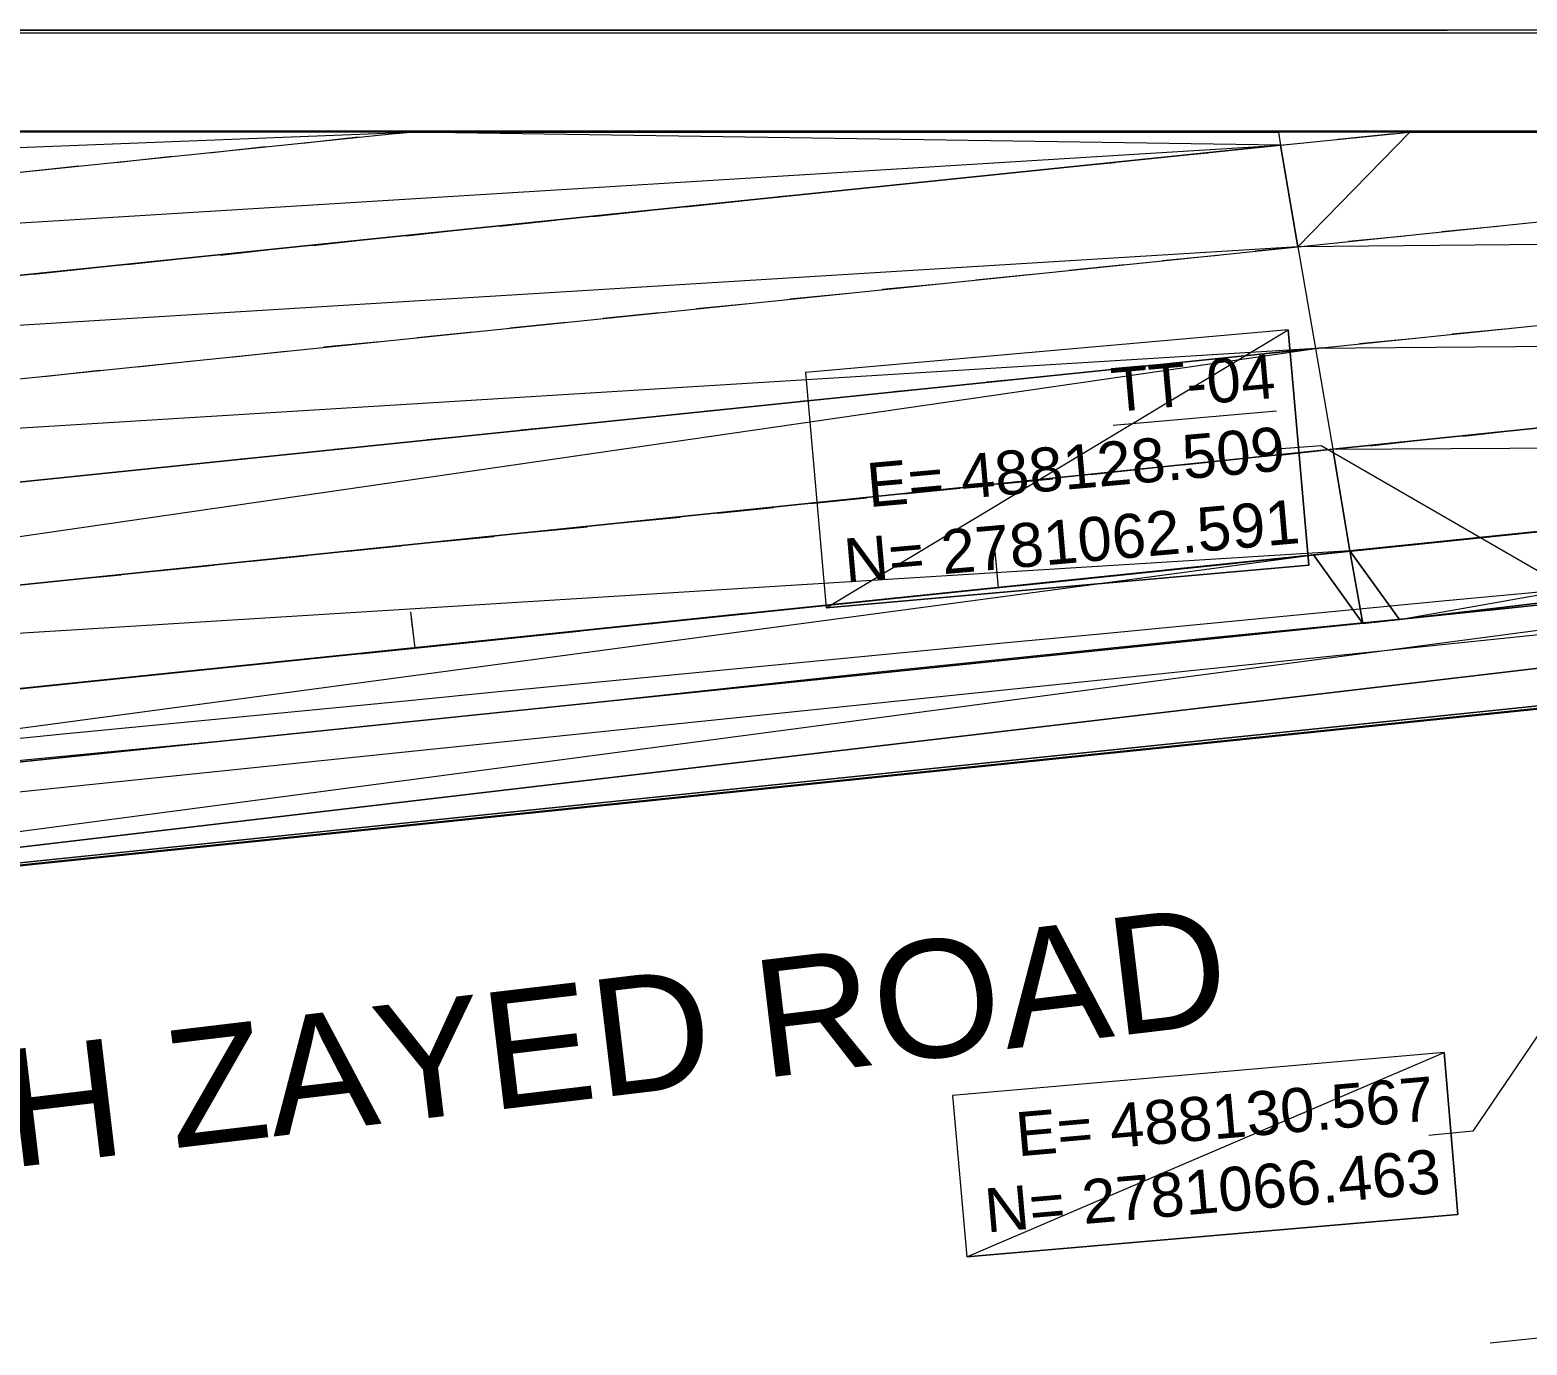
# Model space of a CAD drawing. Header units: inches. Extents: x -0.6 to 32.5, y 0.8 to 22.6.
# Drawn here: x 21.981 to 25.616, y 19.396 to 22.591 of the extents above; entities that cross this region are included whole.
import ezdxf

# ---------------------------------------------------------------- set-up
doc = ezdxf.new("R2010")
doc.units = ezdxf.units.IN
doc.header["$MEASUREMENT"] = 0
doc.layers.add('PDF_Geometry', color=7, linetype='Continuous', true_color=0xa5a5a5)
doc.layers.add('PDF_Text', color=7, linetype='Continuous')
doc.styles.add('PDF Arial', font='arial.ttf')

msp = doc.modelspace()

# ---------------------------------------------------------------- linework, layer by layer
at = {"layer": 'PDF_Geometry', "color": 7, "lineweight": 0}
for points in [[(32.4989, 22.5905), (0.6506, 22.5839), (0.6439, 22.5905), (32.4989, 22.5905)], [(32.4989, 22.5839), (32.4989, 22.5905), (0.6506, 22.5839), (32.4989, 22.5839)], [(27.7256, 16.1206), (27.7256, 22.3439), (0.8839, 22.3439), (0.8839, 16.1206), (27.7256, 16.1206)], [(24.3322, 21.2356), (24.3239, 21.3239)], [(24.3322, 21.2356), (24.3256, 21.3072)], [(22.9156, 21.0889), (22.9056, 21.1772)], [(22.9156, 21.0889), (22.9072, 21.1605)]]:
    msp.add_lwpolyline(points, dxfattribs=at)
at = {"layer": 'PDF_Geometry', "color": 7, "lineweight": 25}
msp.add_lwpolyline([(27.7256, 1.0256), (27.7256, 22.3439), (0.8839, 22.3439), (0.8839, 1.0256), (27.7256, 1.0256)], dxfattribs=at)
at = {"layer": 'PDF_Geometry', "color": 254, "lineweight": 0, "true_color": 0xdcdcdc}
for points in [[(19.0172, 21.9406), (18.9922, 22.1889), (22.9056, 22.3422), (19.0172, 21.9406)], [(18.9922, 22.1889), (22.9056, 22.3422), (20.4789, 22.3422), (18.9922, 22.1889)], [(19.0172, 21.9406), (25.0172, 22.3106), (22.9056, 22.3422), (19.0172, 21.9406)], [(25.0172, 22.3106), (22.9056, 22.3422), (25.0122, 22.3422), (25.0172, 22.3106)], [(25.0122, 22.3422), (25.0172, 22.3106), (25.3306, 22.3422), (25.0122, 22.3422)], [(25.3306, 22.3422), (25.0589, 22.0639), (25.0172, 22.3106), (25.3306, 22.3422)], [(27.7239, 22.3406), (25.3306, 22.3422), (25.0589, 22.0639), (27.7239, 22.3406)], [(27.7239, 22.3405), (27.7239, 22.0889), (25.0589, 22.0639), (27.7239, 22.3405)], [(27.7239, 22.3422), (27.7239, 22.3406), (25.3306, 22.3422), (27.7239, 22.3422)], [(19.0422, 21.6939), (19.0172, 21.9406), (25.0172, 22.3106), (19.0422, 21.6939)], [(25.0172, 22.3106), (25.0589, 22.0639), (19.0422, 21.6939), (25.0172, 22.3106)], [(27.7239, 22.0889), (25.0589, 22.0639), (25.1022, 21.8172), (27.7239, 22.0889)], [(27.7239, 22.0889), (27.7239, 21.8389), (25.1022, 21.8172), (27.7239, 22.0889)], [(25.0589, 22.0639), (19.0422, 21.6939), (19.0689, 21.4456), (25.0589, 22.0639)], [(25.0589, 22.0639), (25.1022, 21.8172), (19.0689, 21.4455), (25.0589, 22.0639)], [(25.1022, 21.8172), (19.0689, 21.4455), (19.0939, 21.1972), (25.1022, 21.8172)], [(19.1205, 20.9489), (25.1022, 21.8172), (19.0939, 21.1972), (19.1205, 20.9489)], [(25.1439, 21.5722), (19.1205, 20.9489), (25.1022, 21.8172), (25.1439, 21.5722)], [(27.7239, 21.8389), (25.1022, 21.8172), (25.1439, 21.5722), (27.7239, 21.8389)], [(25.1439, 21.5722), (27.7239, 21.5872), (27.7239, 21.8389), (25.1439, 21.5722)], [(25.1439, 21.5722), (25.1856, 21.3255), (19.1205, 20.9489), (25.1439, 21.5722)], [(25.1856, 21.3255), (25.1439, 21.5722), (27.7239, 21.5872), (25.1856, 21.3255)], [(25.1856, 21.3255), (25.3056, 21.1589), (27.7239, 21.5872), (25.1856, 21.3255)], [(25.3056, 21.1589), (27.7239, 21.5872), (27.7239, 21.4439), (25.3056, 21.1589)], [(27.7239, 21.4439), (27.7239, 21.4089), (25.3056, 21.1589), (27.7239, 21.4439)], [(25.1856, 21.3255), (19.1205, 20.9489), (19.1456, 20.7005), (25.1856, 21.3255)], [(25.0972, 21.3156), (19.1456, 20.7006), (19.2639, 20.5339), (25.0972, 21.3156)], [(25.0972, 21.3156), (25.2172, 21.1489), (19.2639, 20.5339), (25.0972, 21.3156)], [(25.1856, 21.3255), (25.2172, 21.1489), (25.0972, 21.3156), (25.1856, 21.3255)], [(25.2172, 21.1489), (25.0972, 21.3156)], [(25.0972, 21.3156), (25.2172, 21.1489)], [(25.2172, 21.1489), (25.0972, 21.3156), (25.2172, 21.1489)], [(25.0972, 21.3156), (25.2172, 21.1489), (25.0972, 21.3156)], [(25.1856, 21.3255), (25.2172, 21.1489)], [(25.3056, 21.1589), (25.1856, 21.3255), (25.2172, 21.1489), (25.3056, 21.1589)], [(25.1856, 21.3255), (25.2172, 21.1489), (25.1856, 21.3255)], [(25.2172, 21.1489), (25.2172, 21.1489)]]:
    msp.add_lwpolyline(points, dxfattribs=at)
at = {"layer": 'PDF_Geometry', "lineweight": 0}
for points in [[(22.6422, 22.3156), (22.7772, 22.3306)], [(22.8689, 22.3389), (22.9056, 22.3422)], [(25.1572, 22.3255), (25.2922, 22.3389)], [(22.1889, 22.2689), (22.3256, 22.2839)], [(22.4156, 22.2922), (22.5522, 22.3072)], [(24.7039, 22.2789), (24.8406, 22.2922)], [(24.9306, 22.3022), (25.0656, 22.3156)], [(21.9639, 22.2456), (22.0989, 22.2606)], [(24.4789, 22.2556), (24.6139, 22.2689)], [(24.0256, 22.2089), (24.1606, 22.2222)], [(24.2522, 22.2322), (24.3872, 22.2456)], [(23.5722, 22.1606), (23.7089, 22.1756)], [(23.7989, 22.1856), (23.9356, 22.1989)], [(23.3472, 22.1372), (23.4822, 22.1522)], [(22.8939, 22.0905), (23.0306, 22.1055)], [(23.1206, 22.1139), (23.2556, 22.1289)], [(25.4089, 22.1006), (25.5439, 22.1139)], [(22.6672, 22.0672), (22.8039, 22.0822)], [(24.9556, 22.0539), (25.0922, 22.0672)], [(25.1822, 22.0772), (25.3189, 22.0906)], [(22.2155, 22.0206), (22.3506, 22.0355)], [(22.4422, 22.0439), (22.5772, 22.0589)], [(24.7306, 22.0306), (24.8656, 22.0439)], [(21.9889, 21.9972), (22.1256, 22.0122)], [(24.2772, 21.9839), (24.4139, 21.9972)], [(24.5039, 22.0072), (24.6389, 22.0206)], [(24.0506, 21.9606), (24.1872, 21.9739)], [(23.5989, 21.9139), (23.7339, 21.9272)], [(23.8256, 21.9372), (23.9606, 21.9505)], [(23.3722, 21.8906), (23.5089, 21.9039)], [(22.9206, 21.8439), (23.0556, 21.8572)], [(23.1456, 21.8672), (23.2822, 21.8806)], [(25.4339, 21.8522), (25.5706, 21.8656)], [(22.4672, 21.7956), (22.6022, 21.8106)], [(22.6939, 21.8206), (22.8289, 21.8339)], [(24.9822, 21.8056), (25.1172, 21.8189)], [(25.2089, 21.8289), (25.3439, 21.8422)], [(22.2406, 21.7722), (22.3772, 21.7872)], [(24.7556, 21.7822), (24.8922, 21.7956)], [(22.0139, 21.7489), (22.1506, 21.7639)], [(24.3039, 21.7356), (24.4389, 21.7489)], [(24.5289, 21.7589), (24.6656, 21.7722)], [(23.8506, 21.6889), (23.9856, 21.7022)], [(24.0772, 21.7122), (24.2122, 21.7256)], [(23.6239, 21.6656), (23.7606, 21.6789)], [(23.1722, 21.6189), (23.3072, 21.6322)], [(23.3972, 21.6422), (23.5339, 21.6556)], [(22.9456, 21.5956), (23.0806, 21.6089)], [(25.2339, 21.5806), (25.3689, 21.5956)], [(25.4606, 21.6039), (25.5956, 21.6189)], [(19.1439, 20.7005), (27.7239, 21.5872)], [(22.4922, 21.5489), (22.6289, 21.5622)], [(22.7189, 21.5722), (22.8556, 21.5856)], [(25.0072, 21.5572), (25.1439, 21.5722)], [(22.2672, 21.5256), (22.4022, 21.5389)], [(24.5556, 21.5106), (24.6906, 21.5256)], [(24.7806, 21.5339), (24.9172, 21.5489)], [(22.0406, 21.5022), (22.1756, 21.5156)], [(24.3289, 21.4872), (24.4639, 21.5006)], [(23.8756, 21.4406), (24.0122, 21.4539)], [(24.1022, 21.4639), (24.2389, 21.4772)], [(23.6506, 21.4172), (23.7856, 21.4306)], [(19.1605, 20.5239), (27.7239, 21.4089)], [(23.1972, 21.3706), (23.3339, 21.3839)], [(23.4239, 21.3939), (23.5589, 21.4072)], [(22.9706, 21.3472), (23.1072, 21.3606)], [(22.5189, 21.3006), (22.6539, 21.3139)], [(22.7456, 21.3239), (22.8806, 21.3372)], [(22.0656, 21.2539), (22.2022, 21.2672)], [(22.2922, 21.2772), (22.4272, 21.2906)], [(25.5256, 19.4022), (27.7239, 19.6306)]]:
    msp.add_lwpolyline(points, dxfattribs=at)
at = {"layer": 'PDF_Geometry', "color": 41, "lineweight": 0}
for points in [[(23.8639, 21.7589), (23.9139, 21.1872), (25.0355, 21.8622), (23.8639, 21.7589)], [(23.9139, 21.1872), (25.0355, 21.8622), (25.0856, 21.2906), (23.9139, 21.1872)], [(24.2206, 20.0022), (24.2556, 19.6106), (25.4139, 20.1072), (24.2206, 20.0022)], [(24.2556, 19.6106), (25.4139, 20.1072), (25.4472, 19.7139), (24.2556, 19.6106)]]:
    msp.add_lwpolyline(points, dxfattribs=at)
at = {"layer": 'PDF_Geometry', "color": 160, "lineweight": 9}
for points in [[(23.8639, 21.7589), (23.9139, 21.1872), (25.0856, 21.2906), (25.0355, 21.8622), (23.8639, 21.7589)], [(24.2206, 20.0022), (24.2556, 19.6106), (25.4472, 19.7139), (25.4139, 20.1072), (24.2206, 20.0022)]]:
    msp.add_lwpolyline(points, dxfattribs=at)
at = {"layer": 'PDF_Geometry', "color": 1, "lineweight": 9}
msp.add_lwpolyline([(24.6106, 21.6306), (25.0072, 21.6656)], dxfattribs=at)
at = {"layer": 'PDF_Geometry', "color": 1, "lineweight": 0}
msp.add_lwpolyline([(0.8856, 18.8822), (1.5022, 18.9272), (2.4839, 19.0056), (3.4656, 19.0905), (4.4456, 19.1822), (5.4256, 19.2806), (27.7239, 21.5872)], dxfattribs=at)
at = {"layer": 'PDF_Geometry', "color": 7, "lineweight": 9}
for points in [[(25.8972, 21.1289), (25.1156, 21.5806), (25.0089, 21.5722)], [(26.2389, 21.0289), (25.4839, 19.9156), (25.3772, 19.9056)]]:
    msp.add_lwpolyline(points, dxfattribs=at)
at = {"layer": 'PDF_Geometry', "color": 9, "lineweight": 5, "true_color": 0xbababa}
msp.add_lwpolyline([(27.7239, 21.4106), (27.5006, 21.3872), (26.8506, 21.3172), (26.2006, 21.2522), (25.5406, 21.1822), (24.8489, 21.1139), (23.9789, 21.0239), (23.2656, 20.9472), (22.5222, 20.8706), (21.8822, 20.8089), (21.2356, 20.7372), (20.5606, 20.6689), (19.8405, 20.5922), (19.1022, 20.5156), (18.2056, 20.4239)], dxfattribs=at)
at = {"layer": 'PDF_Geometry', "color": 7, "lineweight": 13}
for points in [[(24.7506, 21.2806), (26.3056, 21.4406)], [(19.1689, 20.4522), (27.7239, 21.3372)], [(22.1622, 21.0122), (23.7156, 21.1739)]]:
    msp.add_lwpolyline(points, dxfattribs=at)
at = {"layer": 'PDF_Geometry', "color": 2, "lineweight": 0}
for points in [[(27.7239, 21.4089), (19.1639, 20.5239), (19.1605, 20.5239), (5.3806, 19.0989)], [(19.1639, 20.5239), (19.3272, 20.2956), (27.7239, 21.4089), (19.1639, 20.5239)], [(19.3272, 20.2956), (27.7239, 21.4089), (27.7239, 21.2856), (19.3272, 20.2956)], [(27.7239, 21.2856), (27.7239, 21.1639), (19.3272, 20.2956), (27.7239, 21.2856)], [(0.8856, 18.4622), (1.4056, 18.4989), (2.4006, 18.5772), (3.3956, 18.6622), (4.3906, 18.7556), (5.3839, 18.8539), (27.7239, 21.1639)]]:
    msp.add_lwpolyline(points, dxfattribs=at)
at = {"layer": 'PDF_Geometry', "color": 7, "lineweight": 20}
for points in [[(25.1756, 21.3239), (25.7072, 21.3789)], [(24.9972, 21.3056), (25.0872, 21.3139)], [(24.3772, 21.2406), (24.9089, 21.2956)], [(24.2006, 21.2222), (24.2889, 21.2322)], [(23.5806, 21.1589), (24.1122, 21.2139)], [(22.7822, 21.0755), (23.3139, 21.1306)], [(23.4039, 21.1406), (23.4922, 21.1489)], [(21.9856, 20.9939), (22.5172, 21.0489)], [(22.6056, 21.0572), (22.6939, 21.0672)]]:
    msp.add_lwpolyline(points, dxfattribs=at)
at = {"layer": 'PDF_Geometry', "color": 7, "lineweight": 30}
msp.add_lwpolyline([(19.1872, 20.2756), (27.7239, 21.1572)], dxfattribs=at)
at = {"layer": 'PDF_Geometry', "color": 9, "lineweight": 5, "true_color": 0xbababa}
msp.add_arc((177.93, -1576.9031), 1605.3676, 95.3686327, 96.3315584, dxfattribs=at)

# ---------------------------------------------------------------- texts
at = {"layer": 'PDF_Text', "color": 1, "insert": (24.6109, 21.6607), "char_height": 0.106885, "attachment_point": 7, "rotation": 5.0428, "style": 'PDF Arial'}
msp.add_mtext('\\W1.000755;TT-04', dxfattribs=at)
at = {"layer": 'PDF_Text', "color": 160, "attachment_point": 7, "style": 'PDF Arial'}
for s, insert, char_height, rotation in [('\\W1.000886;E= 488128.509', (24.0175, 21.4298), 0.106885, 5.0754), ('\\W1.000885;N= 2781062.591', (23.962, 21.2464), 0.106886, 4.9983), ('\\W1.000989;E= 488130.567', (24.3792, 19.853), 0.106885, 4.9823), ('\\W1.000872;N= 2781066.463', (24.3037, 19.668), 0.106886, 5.0101)]:
    msp.add_mtext(s, dxfattribs=dict(at, insert=insert, char_height=char_height, rotation=rotation))
at = {"layer": 'PDF_Text', "insert": (20.7472, 19.6812), "char_height": 0.285027, "attachment_point": 7, "rotation": 6.8003, "style": 'PDF Arial'}
msp.add_mtext('\\W1.000854;SHEIKH ZAYED ROAD', dxfattribs=at)

doc.saveas('drawing.dxf')
